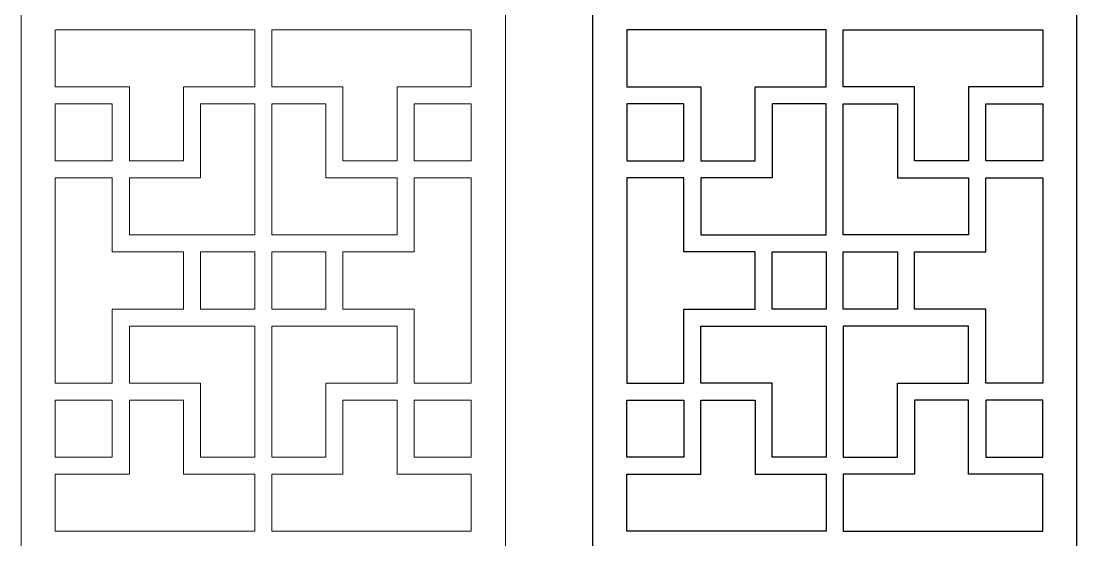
# Model space of a CAD drawing. Header units: centimetres. Extents: x 7.2 to 16.6, y -9.5 to 9.5.
# Drawn here: x 7.17 to 16.6, y 0 to 4.63 of the extents above; entities that cross this region are included whole.
import ezdxf

# ---------------------------------------------------------------- set-up
doc = ezdxf.new("R2010")
doc.units = ezdxf.units.CM
doc.header["$MEASUREMENT"] = 0
doc.layers.add('layer 1', color=7, linetype='Continuous')

msp = doc.modelspace()

# ---------------------------------------------------------------- linework, layer by layer
at = {"layer": 'layer 1', "color": 7, "lineweight": 9}
for points, knots in [([(7.16502, 9.5), (7.16502, 9.5), (7.16502, 9.5), (7.16502, 9.5), (7.16502, 9.5), (7.16502, 9.5), (11.49038, 9.5), (11.49038, 9.5), (11.49038, 9.5), (11.49038, 9.5), (11.49038, -9.5), (11.49038, -9.5), (11.49038, -9.5), (11.49038, -9.5), (7.16502, -9.5), (7.16502, -9.5), (7.16502, -9.5), (7.16502, -9.5), (7.16502, 9.5), (7.16502, 9.5)], [0, 0, 0, 0, 0.1666667, 0.1666667, 0.1666667, 0.1666667, 0.3333333, 0.3333333, 0.3333333, 0.3333333, 0.5, 0.5, 0.5, 0.5, 0.6666667, 0.6666667, 0.6666667, 0.6666667, 1, 1, 1, 1]), ([(9.25139, 4.04547), (9.25139, 4.04547), (9.25139, 4.04547), (9.25139, 4.04547), (9.25139, 4.04547), (9.03936, 4.04547), (8.82732, 4.04547), (8.61529, 4.04547), (8.61529, 4.04547), (8.61529, 4.04547), (8.61529, 3.38395), (8.61529, 3.38395), (8.61529, 3.38395), (8.61529, 3.38395), (8.13186, 3.38395), (8.13186, 3.38395), (8.13186, 3.38395), (8.13186, 3.38395), (8.13186, 4.04547), (8.13186, 4.04547), (8.13186, 4.04547), (7.91138, 4.04547), (7.69085, 4.04547), (7.47035, 4.04547), (7.47035, 4.04547), (7.47035, 4.04547), (7.47035, 4.55436), (7.47035, 4.55436), (7.47035, 4.55436), (7.47035, 4.55436), (9.25139, 4.55436), (9.25139, 4.55436), (9.25139, 4.55436), (9.25139, 4.55436), (9.25139, 4.04547), (9.25139, 4.04547)], [0, 0, 0, 0, 0.1, 0.1, 0.1, 0.1, 0.2, 0.2, 0.2, 0.2, 0.3, 0.3, 0.3, 0.3, 0.4, 0.4, 0.4, 0.4, 0.5, 0.5, 0.5, 0.5, 0.6, 0.6, 0.6, 0.6, 0.7, 0.7, 0.7, 0.7, 0.8, 0.8, 0.8, 0.8, 1, 1, 1, 1]), ([(9.40401, 4.04547), (9.40401, 4.04547), (9.40401, 4.04547), (9.40401, 4.04547), (9.40401, 4.04547), (9.61605, 4.04547), (9.82808, 4.04547), (10.04012, 4.04547), (10.04012, 4.04547), (10.04012, 4.04547), (10.04012, 3.38395), (10.04012, 3.38395), (10.04012, 3.38395), (10.04012, 3.38395), (10.52354, 3.38395), (10.52354, 3.38395), (10.52354, 3.38395), (10.52354, 3.38395), (10.52354, 4.04547), (10.52354, 4.04547), (10.52354, 4.04547), (10.74406, 4.04547), (10.96455, 4.04547), (11.18505, 4.04547), (11.18505, 4.04547), (11.18505, 4.04547), (11.18505, 4.55436), (11.18505, 4.55436), (11.18505, 4.55436), (11.18505, 4.55436), (9.40401, 4.55436), (9.40401, 4.55436), (9.40401, 4.55436), (9.40401, 4.55436), (9.40401, 4.04547), (9.40401, 4.04547)], [0, 0, 0, 0, 0.1, 0.1, 0.1, 0.1, 0.2, 0.2, 0.2, 0.2, 0.3, 0.3, 0.3, 0.3, 0.4, 0.4, 0.4, 0.4, 0.5, 0.5, 0.5, 0.5, 0.6, 0.6, 0.6, 0.6, 0.7, 0.7, 0.7, 0.7, 0.8, 0.8, 0.8, 0.8, 1, 1, 1, 1]), ([(7.47035, 3.8928), (7.47035, 3.8928), (7.47035, 3.8928), (7.47035, 3.8928), (7.47035, 3.8928), (7.47035, 3.8928), (7.97922, 3.8928), (7.97922, 3.8928), (7.97922, 3.8928), (7.97922, 3.8928), (7.97922, 3.38395), (7.97922, 3.38395), (7.97922, 3.38395), (7.97922, 3.38395), (7.47035, 3.38395), (7.47035, 3.38395), (7.47035, 3.38395), (7.47035, 3.38395), (7.47035, 3.8928), (7.47035, 3.8928)], [0, 0, 0, 0, 0.1666667, 0.1666667, 0.1666667, 0.1666667, 0.3333333, 0.3333333, 0.3333333, 0.3333333, 0.5, 0.5, 0.5, 0.5, 0.6666667, 0.6666667, 0.6666667, 0.6666667, 1, 1, 1, 1]), ([(8.76797, 3.23131), (8.76797, 3.23131), (8.76797, 3.23131), (8.76797, 3.23131), (8.76797, 3.23131), (8.76797, 3.23131), (8.76797, 3.8928), (8.76797, 3.8928), (8.76797, 3.8928), (8.76797, 3.8928), (9.25139, 3.8928), (9.25139, 3.8928), (9.25139, 3.8928), (9.25139, 3.8928), (9.25139, 2.72241), (9.25139, 2.72241), (9.25139, 2.72241), (8.83784, 2.72241), (8.4451, 2.72241), (8.13186, 2.72241), (8.13186, 2.72241), (8.13186, 2.72241), (8.13186, 3.23131), (8.13186, 3.23131), (8.13186, 3.23131), (8.3439, 3.23131), (8.55593, 3.23131), (8.76797, 3.23131)], [0, 0, 0, 0, 0.125, 0.125, 0.125, 0.125, 0.25, 0.25, 0.25, 0.25, 0.375, 0.375, 0.375, 0.375, 0.5, 0.5, 0.5, 0.5, 0.625, 0.625, 0.625, 0.625, 0.75, 0.75, 0.75, 0.75, 1, 1, 1, 1]), ([(9.88743, 3.23131), (9.88743, 3.23131), (9.88743, 3.23131), (9.88743, 3.23131), (9.88743, 3.23131), (9.88743, 3.23131), (9.88743, 3.8928), (9.88743, 3.8928), (9.88743, 3.8928), (9.88743, 3.8928), (9.40401, 3.8928), (9.40401, 3.8928), (9.40401, 3.8928), (9.40401, 3.8928), (9.40401, 2.72241), (9.40401, 2.72241), (9.40401, 2.72241), (9.81756, 2.72241), (10.21034, 2.72241), (10.52354, 2.72241), (10.52354, 2.72241), (10.52354, 2.72241), (10.52354, 3.23131), (10.52354, 3.23131), (10.52354, 3.23131), (10.3115, 3.23131), (10.09947, 3.23131), (9.88743, 3.23131)], [0, 0, 0, 0, 0.125, 0.125, 0.125, 0.125, 0.25, 0.25, 0.25, 0.25, 0.375, 0.375, 0.375, 0.375, 0.5, 0.5, 0.5, 0.5, 0.625, 0.625, 0.625, 0.625, 0.75, 0.75, 0.75, 0.75, 1, 1, 1, 1]), ([(11.18505, 3.8928), (11.18505, 3.8928), (11.18505, 3.8928), (11.18505, 3.8928), (11.18505, 3.8928), (11.18505, 3.8928), (10.6762, 3.8928), (10.6762, 3.8928), (10.6762, 3.8928), (10.6762, 3.8928), (10.6762, 3.38395), (10.6762, 3.38395), (10.6762, 3.38395), (10.6762, 3.38395), (11.18505, 3.38395), (11.18505, 3.38395), (11.18505, 3.38395), (11.18505, 3.38395), (11.18505, 3.8928), (11.18505, 3.8928)], [0, 0, 0, 0, 0.1666667, 0.1666667, 0.1666667, 0.1666667, 0.3333333, 0.3333333, 0.3333333, 0.3333333, 0.5, 0.5, 0.5, 0.5, 0.6666667, 0.6666667, 0.6666667, 0.6666667, 1, 1, 1, 1]), ([(7.47035, 3.23131), (7.47035, 3.23131), (7.47035, 3.23131), (7.47035, 3.23131), (7.47035, 3.23131), (7.47035, 3.23131), (7.97922, 3.23131), (7.97922, 3.23131), (7.97922, 3.23131), (7.97922, 3.23131), (7.97922, 2.56977), (7.97922, 2.56977), (7.97922, 2.56977), (7.97922, 2.56977), (8.61529, 2.56977), (8.61529, 2.56977), (8.61529, 2.56977), (8.61529, 2.56977), (8.61529, 2.06092), (8.61529, 2.06092), (8.61529, 2.06092), (8.61529, 2.06092), (7.97922, 2.06092), (7.97922, 2.06092), (7.97922, 2.06092), (7.97922, 2.06092), (7.97922, 1.39936), (7.97922, 1.39936), (7.97922, 1.39936), (7.97922, 1.39936), (7.47035, 1.39936), (7.47035, 1.39936), (7.47035, 1.39936), (7.47035, 1.39936), (7.47035, 3.23131), (7.47035, 3.23131)], [0, 0, 0, 0, 0.1, 0.1, 0.1, 0.1, 0.2, 0.2, 0.2, 0.2, 0.3, 0.3, 0.3, 0.3, 0.4, 0.4, 0.4, 0.4, 0.5, 0.5, 0.5, 0.5, 0.6, 0.6, 0.6, 0.6, 0.7, 0.7, 0.7, 0.7, 0.8, 0.8, 0.8, 0.8, 1, 1, 1, 1]), ([(11.18505, 3.23131), (11.18505, 3.23131), (11.18505, 3.23131), (11.18505, 3.23131), (11.18505, 3.23131), (11.18505, 3.23131), (10.6762, 3.23131), (10.6762, 3.23131), (10.6762, 3.23131), (10.6762, 3.23131), (10.6762, 2.56977), (10.6762, 2.56977), (10.6762, 2.56977), (10.6762, 2.56977), (10.04012, 2.56977), (10.04012, 2.56977), (10.04012, 2.56977), (10.04012, 2.56977), (10.04012, 2.06092), (10.04012, 2.06092), (10.04012, 2.06092), (10.04012, 2.06092), (10.6762, 2.06092), (10.6762, 2.06092), (10.6762, 2.06092), (10.6762, 2.06092), (10.6762, 1.39936), (10.6762, 1.39936), (10.6762, 1.39936), (10.6762, 1.39936), (11.18505, 1.39936), (11.18505, 1.39936), (11.18505, 1.39936), (11.18505, 1.39936), (11.18505, 3.23131), (11.18505, 3.23131)], [0, 0, 0, 0, 0.1, 0.1, 0.1, 0.1, 0.2, 0.2, 0.2, 0.2, 0.3, 0.3, 0.3, 0.3, 0.4, 0.4, 0.4, 0.4, 0.5, 0.5, 0.5, 0.5, 0.6, 0.6, 0.6, 0.6, 0.7, 0.7, 0.7, 0.7, 0.8, 0.8, 0.8, 0.8, 1, 1, 1, 1]), ([(8.76797, 2.06092), (8.76797, 2.06092), (8.76797, 2.06092), (8.76797, 2.06092), (8.76797, 2.06092), (8.76797, 2.06092), (9.25139, 2.06092), (9.25139, 2.06092), (9.25139, 2.06092), (9.25139, 2.06092), (9.25139, 2.56977), (9.25139, 2.56977), (9.25139, 2.56977), (9.25139, 2.56977), (8.76797, 2.56977), (8.76797, 2.56977), (8.76797, 2.56977), (8.76797, 2.56977), (8.76797, 2.06092), (8.76797, 2.06092)], [0, 0, 0, 0, 0.1666667, 0.1666667, 0.1666667, 0.1666667, 0.3333333, 0.3333333, 0.3333333, 0.3333333, 0.5, 0.5, 0.5, 0.5, 0.6666667, 0.6666667, 0.6666667, 0.6666667, 1, 1, 1, 1]), ([(9.88743, 2.56977), (9.88743, 2.56977), (9.88743, 2.56977), (9.88743, 2.56977), (9.88743, 2.56977), (9.88743, 2.56977), (9.40401, 2.56977), (9.40401, 2.56977), (9.40401, 2.56977), (9.40401, 2.56977), (9.40401, 2.06092), (9.40401, 2.06092), (9.40401, 2.06092), (9.40401, 2.06092), (9.88743, 2.06092), (9.88743, 2.06092), (9.88743, 2.06092), (9.88743, 2.06092), (9.88743, 2.56977), (9.88743, 2.56977)], [0, 0, 0, 0, 0.1666667, 0.1666667, 0.1666667, 0.1666667, 0.3333333, 0.3333333, 0.3333333, 0.3333333, 0.5, 0.5, 0.5, 0.5, 0.6666667, 0.6666667, 0.6666667, 0.6666667, 1, 1, 1, 1]), ([(8.76797, 1.39936), (8.76797, 1.39936), (8.76797, 1.39936), (8.76797, 1.39936), (8.76797, 1.39936), (8.76797, 1.39936), (8.76797, 0.73787), (8.76797, 0.73787), (8.76797, 0.73787), (8.76797, 0.73787), (9.25139, 0.73787), (9.25139, 0.73787), (9.25139, 0.73787), (9.25139, 0.73787), (9.25139, 1.90824), (9.25139, 1.90824), (9.25139, 1.90824), (8.83784, 1.90824), (8.4451, 1.90824), (8.13186, 1.90824), (8.13186, 1.90824), (8.13186, 1.90824), (8.13186, 1.39936), (8.13186, 1.39936), (8.13186, 1.39936), (8.3439, 1.39936), (8.55593, 1.39936), (8.76797, 1.39936)], [0, 0, 0, 0, 0.125, 0.125, 0.125, 0.125, 0.25, 0.25, 0.25, 0.25, 0.375, 0.375, 0.375, 0.375, 0.5, 0.5, 0.5, 0.5, 0.625, 0.625, 0.625, 0.625, 0.75, 0.75, 0.75, 0.75, 1, 1, 1, 1]), ([(9.88743, 1.39936), (9.88743, 1.39936), (9.88743, 1.39936), (9.88743, 1.39936), (9.88743, 1.39936), (9.88743, 1.39936), (9.88743, 0.73787), (9.88743, 0.73787), (9.88743, 0.73787), (9.88743, 0.73787), (9.40401, 0.73787), (9.40401, 0.73787), (9.40401, 0.73787), (9.40401, 0.73787), (9.40401, 1.90824), (9.40401, 1.90824), (9.40401, 1.90824), (9.81756, 1.90824), (10.21034, 1.90824), (10.52354, 1.90824), (10.52354, 1.90824), (10.52354, 1.90824), (10.52354, 1.39936), (10.52354, 1.39936), (10.52354, 1.39936), (10.3115, 1.39936), (10.09947, 1.39936), (9.88743, 1.39936)], [0, 0, 0, 0, 0.125, 0.125, 0.125, 0.125, 0.25, 0.25, 0.25, 0.25, 0.375, 0.375, 0.375, 0.375, 0.5, 0.5, 0.5, 0.5, 0.625, 0.625, 0.625, 0.625, 0.75, 0.75, 0.75, 0.75, 1, 1, 1, 1]), ([(7.47035, 0.73787), (7.47035, 0.73787), (7.47035, 0.73787), (7.47035, 0.73787), (7.47035, 0.73787), (7.47035, 0.73787), (7.97922, 0.73787), (7.97922, 0.73787), (7.97922, 0.73787), (7.97922, 0.73787), (7.97922, 1.24672), (7.97922, 1.24672), (7.97922, 1.24672), (7.97922, 1.24672), (7.47035, 1.24672), (7.47035, 1.24672), (7.47035, 1.24672), (7.47035, 1.24672), (7.47035, 0.73787), (7.47035, 0.73787)], [0, 0, 0, 0, 0.1666667, 0.1666667, 0.1666667, 0.1666667, 0.3333333, 0.3333333, 0.3333333, 0.3333333, 0.5, 0.5, 0.5, 0.5, 0.6666667, 0.6666667, 0.6666667, 0.6666667, 1, 1, 1, 1]), ([(9.25139, 0.58519), (9.25139, 0.58519), (9.25139, 0.58519), (9.25139, 0.58519), (9.25139, 0.58519), (9.03936, 0.58519), (8.82732, 0.58519), (8.61529, 0.58519), (8.61529, 0.58519), (8.61529, 0.58519), (8.61529, 1.24672), (8.61529, 1.24672), (8.61529, 1.24672), (8.61529, 1.24672), (8.13186, 1.24672), (8.13186, 1.24672), (8.13186, 1.24672), (8.13186, 1.24672), (8.13186, 0.58519), (8.13186, 0.58519), (8.13186, 0.58519), (7.91138, 0.58519), (7.69085, 0.58519), (7.47035, 0.58519), (7.47035, 0.58519), (7.47035, 0.58519), (7.47035, 0.07633), (7.47035, 0.07633), (7.47035, 0.07633), (7.47035, 0.07633), (9.25139, 0.07633), (9.25139, 0.07633), (9.25139, 0.07633), (9.25139, 0.07633), (9.25139, 0.58519), (9.25139, 0.58519)], [0, 0, 0, 0, 0.1, 0.1, 0.1, 0.1, 0.2, 0.2, 0.2, 0.2, 0.3, 0.3, 0.3, 0.3, 0.4, 0.4, 0.4, 0.4, 0.5, 0.5, 0.5, 0.5, 0.6, 0.6, 0.6, 0.6, 0.7, 0.7, 0.7, 0.7, 0.8, 0.8, 0.8, 0.8, 1, 1, 1, 1]), ([(9.40401, 0.58519), (9.40401, 0.58519), (9.40401, 0.58519), (9.40401, 0.58519), (9.40401, 0.58519), (9.61605, 0.58519), (9.82808, 0.58519), (10.04012, 0.58519), (10.04012, 0.58519), (10.04012, 0.58519), (10.04012, 1.24672), (10.04012, 1.24672), (10.04012, 1.24672), (10.04012, 1.24672), (10.52354, 1.24672), (10.52354, 1.24672), (10.52354, 1.24672), (10.52354, 1.24672), (10.52354, 0.58519), (10.52354, 0.58519), (10.52354, 0.58519), (10.74406, 0.58519), (10.96455, 0.58519), (11.18505, 0.58519), (11.18505, 0.58519), (11.18505, 0.58519), (11.18505, 0.07633), (11.18505, 0.07633), (11.18505, 0.07633), (11.18505, 0.07633), (9.40401, 0.07633), (9.40401, 0.07633), (9.40401, 0.07633), (9.40401, 0.07633), (9.40401, 0.58519), (9.40401, 0.58519)], [0, 0, 0, 0, 0.1, 0.1, 0.1, 0.1, 0.2, 0.2, 0.2, 0.2, 0.3, 0.3, 0.3, 0.3, 0.4, 0.4, 0.4, 0.4, 0.5, 0.5, 0.5, 0.5, 0.6, 0.6, 0.6, 0.6, 0.7, 0.7, 0.7, 0.7, 0.8, 0.8, 0.8, 0.8, 1, 1, 1, 1]), ([(11.18505, 0.73787), (11.18505, 0.73787), (11.18505, 0.73787), (11.18505, 0.73787), (11.18505, 0.73787), (11.18505, 0.73787), (10.6762, 0.73787), (10.6762, 0.73787), (10.6762, 0.73787), (10.6762, 0.73787), (10.6762, 1.24672), (10.6762, 1.24672), (10.6762, 1.24672), (10.6762, 1.24672), (11.18505, 1.24672), (11.18505, 1.24672), (11.18505, 1.24672), (11.18505, 1.24672), (11.18505, 0.73787), (11.18505, 0.73787)], [0, 0, 0, 0, 0.1666667, 0.1666667, 0.1666667, 0.1666667, 0.3333333, 0.3333333, 0.3333333, 0.3333333, 0.5, 0.5, 0.5, 0.5, 0.6666667, 0.6666667, 0.6666667, 0.6666667, 1, 1, 1, 1])]:
    msp.add_open_spline(points, degree=3, knots=knots, dxfattribs=at)
at = {"layer": 'layer 1', "color": 250}
for points, knots in [([(12.27037, 9.5), (12.27037, 9.5), (12.27037, 9.5), (12.27037, 9.5), (12.27037, 9.5), (12.27037, 9.5), (16.59573, 9.5), (16.59573, 9.5), (16.59573, 9.5), (16.59573, 9.5), (16.59573, -9.5), (16.59573, -9.5), (16.59573, -9.5), (16.59573, -9.5), (12.27037, -9.5), (12.27037, -9.5), (12.27037, -9.5), (12.27037, -9.5), (12.27037, 9.5), (12.27037, 9.5)], [0, 0, 0, 0, 0.1666667, 0.1666667, 0.1666667, 0.1666667, 0.3333333, 0.3333333, 0.3333333, 0.3333333, 0.5, 0.5, 0.5, 0.5, 0.6666667, 0.6666667, 0.6666667, 0.6666667, 1, 1, 1, 1]), ([(14.35674, 4.04547), (14.35674, 4.04547), (14.35674, 4.04547), (14.35674, 4.04547), (14.35674, 4.04547), (14.14471, 4.04547), (13.93267, 4.04547), (13.72064, 4.04547), (13.72064, 4.04547), (13.72064, 4.04547), (13.72064, 3.38395), (13.72064, 3.38395), (13.72064, 3.38395), (13.72064, 3.38395), (13.23721, 3.38395), (13.23721, 3.38395), (13.23721, 3.38395), (13.23721, 3.38395), (13.23721, 4.04547), (13.23721, 4.04547), (13.23721, 4.04547), (13.01673, 4.04547), (12.7962, 4.04547), (12.5757, 4.04547), (12.5757, 4.04547), (12.5757, 4.04547), (12.5757, 4.55436), (12.5757, 4.55436), (12.5757, 4.55436), (12.5757, 4.55436), (14.35674, 4.55436), (14.35674, 4.55436), (14.35674, 4.55436), (14.35674, 4.55436), (14.35674, 4.04547), (14.35674, 4.04547)], [0, 0, 0, 0, 0.1, 0.1, 0.1, 0.1, 0.2, 0.2, 0.2, 0.2, 0.3, 0.3, 0.3, 0.3, 0.4, 0.4, 0.4, 0.4, 0.5, 0.5, 0.5, 0.5, 0.6, 0.6, 0.6, 0.6, 0.7, 0.7, 0.7, 0.7, 0.8, 0.8, 0.8, 0.8, 1, 1, 1, 1]), ([(14.50936, 4.04547), (14.50936, 4.04547), (14.50936, 4.04547), (14.50936, 4.04547), (14.50936, 4.04547), (14.7214, 4.04547), (14.93343, 4.04547), (15.14547, 4.04547), (15.14547, 4.04547), (15.14547, 4.04547), (15.14547, 3.38395), (15.14547, 3.38395), (15.14547, 3.38395), (15.14547, 3.38395), (15.62889, 3.38395), (15.62889, 3.38395), (15.62889, 3.38395), (15.62889, 3.38395), (15.62889, 4.04547), (15.62889, 4.04547), (15.62889, 4.04547), (15.84941, 4.04547), (16.0699, 4.04547), (16.2904, 4.04547), (16.2904, 4.04547), (16.2904, 4.04547), (16.2904, 4.55436), (16.2904, 4.55436), (16.2904, 4.55436), (16.2904, 4.55436), (14.50936, 4.55436), (14.50936, 4.55436), (14.50936, 4.55436), (14.50936, 4.55436), (14.50936, 4.04547), (14.50936, 4.04547)], [0, 0, 0, 0, 0.1, 0.1, 0.1, 0.1, 0.2, 0.2, 0.2, 0.2, 0.3, 0.3, 0.3, 0.3, 0.4, 0.4, 0.4, 0.4, 0.5, 0.5, 0.5, 0.5, 0.6, 0.6, 0.6, 0.6, 0.7, 0.7, 0.7, 0.7, 0.8, 0.8, 0.8, 0.8, 1, 1, 1, 1]), ([(12.5757, 3.8928), (12.5757, 3.8928), (12.5757, 3.8928), (12.5757, 3.8928), (12.5757, 3.8928), (12.5757, 3.8928), (13.08457, 3.8928), (13.08457, 3.8928), (13.08457, 3.8928), (13.08457, 3.8928), (13.08457, 3.38395), (13.08457, 3.38395), (13.08457, 3.38395), (13.08457, 3.38395), (12.5757, 3.38395), (12.5757, 3.38395), (12.5757, 3.38395), (12.5757, 3.38395), (12.5757, 3.8928), (12.5757, 3.8928)], [0, 0, 0, 0, 0.1666667, 0.1666667, 0.1666667, 0.1666667, 0.3333333, 0.3333333, 0.3333333, 0.3333333, 0.5, 0.5, 0.5, 0.5, 0.6666667, 0.6666667, 0.6666667, 0.6666667, 1, 1, 1, 1]), ([(13.87332, 3.23131), (13.87332, 3.23131), (13.87332, 3.23131), (13.87332, 3.23131), (13.87332, 3.23131), (13.87332, 3.23131), (13.87332, 3.8928), (13.87332, 3.8928), (13.87332, 3.8928), (13.87332, 3.8928), (14.35674, 3.8928), (14.35674, 3.8928), (14.35674, 3.8928), (14.35674, 3.8928), (14.35674, 2.72241), (14.35674, 2.72241), (14.35674, 2.72241), (13.94319, 2.72241), (13.55045, 2.72241), (13.23721, 2.72241), (13.23721, 2.72241), (13.23721, 2.72241), (13.23721, 3.23131), (13.23721, 3.23131), (13.23721, 3.23131), (13.44925, 3.23131), (13.66128, 3.23131), (13.87332, 3.23131)], [0, 0, 0, 0, 0.125, 0.125, 0.125, 0.125, 0.25, 0.25, 0.25, 0.25, 0.375, 0.375, 0.375, 0.375, 0.5, 0.5, 0.5, 0.5, 0.625, 0.625, 0.625, 0.625, 0.75, 0.75, 0.75, 0.75, 1, 1, 1, 1]), ([(14.99278, 3.23131), (14.99278, 3.23131), (14.99278, 3.23131), (14.99278, 3.23131), (14.99278, 3.23131), (14.99278, 3.23131), (14.99278, 3.8928), (14.99278, 3.8928), (14.99278, 3.8928), (14.99278, 3.8928), (14.50936, 3.8928), (14.50936, 3.8928), (14.50936, 3.8928), (14.50936, 3.8928), (14.50936, 2.72241), (14.50936, 2.72241), (14.50936, 2.72241), (14.92291, 2.72241), (15.31569, 2.72241), (15.62889, 2.72241), (15.62889, 2.72241), (15.62889, 2.72241), (15.62889, 3.23131), (15.62889, 3.23131), (15.62889, 3.23131), (15.41685, 3.23131), (15.20482, 3.23131), (14.99278, 3.23131)], [0, 0, 0, 0, 0.125, 0.125, 0.125, 0.125, 0.25, 0.25, 0.25, 0.25, 0.375, 0.375, 0.375, 0.375, 0.5, 0.5, 0.5, 0.5, 0.625, 0.625, 0.625, 0.625, 0.75, 0.75, 0.75, 0.75, 1, 1, 1, 1]), ([(16.2904, 3.8928), (16.2904, 3.8928), (16.2904, 3.8928), (16.2904, 3.8928), (16.2904, 3.8928), (16.2904, 3.8928), (15.78155, 3.8928), (15.78155, 3.8928), (15.78155, 3.8928), (15.78155, 3.8928), (15.78155, 3.38395), (15.78155, 3.38395), (15.78155, 3.38395), (15.78155, 3.38395), (16.2904, 3.38395), (16.2904, 3.38395), (16.2904, 3.38395), (16.2904, 3.38395), (16.2904, 3.8928), (16.2904, 3.8928)], [0, 0, 0, 0, 0.1666667, 0.1666667, 0.1666667, 0.1666667, 0.3333333, 0.3333333, 0.3333333, 0.3333333, 0.5, 0.5, 0.5, 0.5, 0.6666667, 0.6666667, 0.6666667, 0.6666667, 1, 1, 1, 1]), ([(12.5757, 3.23131), (12.5757, 3.23131), (12.5757, 3.23131), (12.5757, 3.23131), (12.5757, 3.23131), (12.5757, 3.23131), (13.08457, 3.23131), (13.08457, 3.23131), (13.08457, 3.23131), (13.08457, 3.23131), (13.08457, 2.56977), (13.08457, 2.56977), (13.08457, 2.56977), (13.08457, 2.56977), (13.72064, 2.56977), (13.72064, 2.56977), (13.72064, 2.56977), (13.72064, 2.56977), (13.72064, 2.06092), (13.72064, 2.06092), (13.72064, 2.06092), (13.72064, 2.06092), (13.08457, 2.06092), (13.08457, 2.06092), (13.08457, 2.06092), (13.08457, 2.06092), (13.08457, 1.39936), (13.08457, 1.39936), (13.08457, 1.39936), (13.08457, 1.39936), (12.5757, 1.39936), (12.5757, 1.39936), (12.5757, 1.39936), (12.5757, 1.39936), (12.5757, 3.23131), (12.5757, 3.23131)], [0, 0, 0, 0, 0.1, 0.1, 0.1, 0.1, 0.2, 0.2, 0.2, 0.2, 0.3, 0.3, 0.3, 0.3, 0.4, 0.4, 0.4, 0.4, 0.5, 0.5, 0.5, 0.5, 0.6, 0.6, 0.6, 0.6, 0.7, 0.7, 0.7, 0.7, 0.8, 0.8, 0.8, 0.8, 1, 1, 1, 1]), ([(16.2904, 3.23131), (16.2904, 3.23131), (16.2904, 3.23131), (16.2904, 3.23131), (16.2904, 3.23131), (16.2904, 3.23131), (15.78155, 3.23131), (15.78155, 3.23131), (15.78155, 3.23131), (15.78155, 3.23131), (15.78155, 2.56977), (15.78155, 2.56977), (15.78155, 2.56977), (15.78155, 2.56977), (15.14547, 2.56977), (15.14547, 2.56977), (15.14547, 2.56977), (15.14547, 2.56977), (15.14547, 2.06092), (15.14547, 2.06092), (15.14547, 2.06092), (15.14547, 2.06092), (15.78155, 2.06092), (15.78155, 2.06092), (15.78155, 2.06092), (15.78155, 2.06092), (15.78155, 1.39936), (15.78155, 1.39936), (15.78155, 1.39936), (15.78155, 1.39936), (16.2904, 1.39936), (16.2904, 1.39936), (16.2904, 1.39936), (16.2904, 1.39936), (16.2904, 3.23131), (16.2904, 3.23131)], [0, 0, 0, 0, 0.1, 0.1, 0.1, 0.1, 0.2, 0.2, 0.2, 0.2, 0.3, 0.3, 0.3, 0.3, 0.4, 0.4, 0.4, 0.4, 0.5, 0.5, 0.5, 0.5, 0.6, 0.6, 0.6, 0.6, 0.7, 0.7, 0.7, 0.7, 0.8, 0.8, 0.8, 0.8, 1, 1, 1, 1]), ([(13.87332, 2.06092), (13.87332, 2.06092), (13.87332, 2.06092), (13.87332, 2.06092), (13.87332, 2.06092), (13.87332, 2.06092), (14.35674, 2.06092), (14.35674, 2.06092), (14.35674, 2.06092), (14.35674, 2.06092), (14.35674, 2.56977), (14.35674, 2.56977), (14.35674, 2.56977), (14.35674, 2.56977), (13.87332, 2.56977), (13.87332, 2.56977), (13.87332, 2.56977), (13.87332, 2.56977), (13.87332, 2.06092), (13.87332, 2.06092)], [0, 0, 0, 0, 0.1666667, 0.1666667, 0.1666667, 0.1666667, 0.3333333, 0.3333333, 0.3333333, 0.3333333, 0.5, 0.5, 0.5, 0.5, 0.6666667, 0.6666667, 0.6666667, 0.6666667, 1, 1, 1, 1]), ([(14.99278, 2.56977), (14.99278, 2.56977), (14.99278, 2.56977), (14.99278, 2.56977), (14.99278, 2.56977), (14.99278, 2.56977), (14.50936, 2.56977), (14.50936, 2.56977), (14.50936, 2.56977), (14.50936, 2.56977), (14.50936, 2.06092), (14.50936, 2.06092), (14.50936, 2.06092), (14.50936, 2.06092), (14.99278, 2.06092), (14.99278, 2.06092), (14.99278, 2.06092), (14.99278, 2.06092), (14.99278, 2.56977), (14.99278, 2.56977)], [0, 0, 0, 0, 0.1666667, 0.1666667, 0.1666667, 0.1666667, 0.3333333, 0.3333333, 0.3333333, 0.3333333, 0.5, 0.5, 0.5, 0.5, 0.6666667, 0.6666667, 0.6666667, 0.6666667, 1, 1, 1, 1]), ([(13.87332, 1.39936), (13.87332, 1.39936), (13.87332, 1.39936), (13.87332, 1.39936), (13.87332, 1.39936), (13.87332, 1.39936), (13.87332, 0.73787), (13.87332, 0.73787), (13.87332, 0.73787), (13.87332, 0.73787), (14.35674, 0.73787), (14.35674, 0.73787), (14.35674, 0.73787), (14.35674, 0.73787), (14.35674, 1.90824), (14.35674, 1.90824), (14.35674, 1.90824), (13.94319, 1.90824), (13.55045, 1.90824), (13.23721, 1.90824), (13.23721, 1.90824), (13.23721, 1.90824), (13.23721, 1.39936), (13.23721, 1.39936), (13.23721, 1.39936), (13.44925, 1.39936), (13.66128, 1.39936), (13.87332, 1.39936)], [0, 0, 0, 0, 0.125, 0.125, 0.125, 0.125, 0.25, 0.25, 0.25, 0.25, 0.375, 0.375, 0.375, 0.375, 0.5, 0.5, 0.5, 0.5, 0.625, 0.625, 0.625, 0.625, 0.75, 0.75, 0.75, 0.75, 1, 1, 1, 1]), ([(14.99278, 1.39936), (14.99278, 1.39936), (14.99278, 1.39936), (14.99278, 1.39936), (14.99278, 1.39936), (14.99278, 1.39936), (14.99278, 0.73787), (14.99278, 0.73787), (14.99278, 0.73787), (14.99278, 0.73787), (14.50936, 0.73787), (14.50936, 0.73787), (14.50936, 0.73787), (14.50936, 0.73787), (14.50936, 1.90824), (14.50936, 1.90824), (14.50936, 1.90824), (14.92291, 1.90824), (15.31569, 1.90824), (15.62889, 1.90824), (15.62889, 1.90824), (15.62889, 1.90824), (15.62889, 1.39936), (15.62889, 1.39936), (15.62889, 1.39936), (15.41685, 1.39936), (15.20482, 1.39936), (14.99278, 1.39936)], [0, 0, 0, 0, 0.125, 0.125, 0.125, 0.125, 0.25, 0.25, 0.25, 0.25, 0.375, 0.375, 0.375, 0.375, 0.5, 0.5, 0.5, 0.5, 0.625, 0.625, 0.625, 0.625, 0.75, 0.75, 0.75, 0.75, 1, 1, 1, 1]), ([(12.5757, 0.73787), (12.5757, 0.73787), (12.5757, 0.73787), (12.5757, 0.73787), (12.5757, 0.73787), (12.5757, 0.73787), (13.08457, 0.73787), (13.08457, 0.73787), (13.08457, 0.73787), (13.08457, 0.73787), (13.08457, 1.24672), (13.08457, 1.24672), (13.08457, 1.24672), (13.08457, 1.24672), (12.5757, 1.24672), (12.5757, 1.24672), (12.5757, 1.24672), (12.5757, 1.24672), (12.5757, 0.73787), (12.5757, 0.73787)], [0, 0, 0, 0, 0.1666667, 0.1666667, 0.1666667, 0.1666667, 0.3333333, 0.3333333, 0.3333333, 0.3333333, 0.5, 0.5, 0.5, 0.5, 0.6666667, 0.6666667, 0.6666667, 0.6666667, 1, 1, 1, 1]), ([(14.35674, 0.58519), (14.35674, 0.58519), (14.35674, 0.58519), (14.35674, 0.58519), (14.35674, 0.58519), (14.14471, 0.58519), (13.93267, 0.58519), (13.72064, 0.58519), (13.72064, 0.58519), (13.72064, 0.58519), (13.72064, 1.24672), (13.72064, 1.24672), (13.72064, 1.24672), (13.72064, 1.24672), (13.23721, 1.24672), (13.23721, 1.24672), (13.23721, 1.24672), (13.23721, 1.24672), (13.23721, 0.58519), (13.23721, 0.58519), (13.23721, 0.58519), (13.01673, 0.58519), (12.7962, 0.58519), (12.5757, 0.58519), (12.5757, 0.58519), (12.5757, 0.58519), (12.5757, 0.07633), (12.5757, 0.07633), (12.5757, 0.07633), (12.5757, 0.07633), (14.35674, 0.07633), (14.35674, 0.07633), (14.35674, 0.07633), (14.35674, 0.07633), (14.35674, 0.58519), (14.35674, 0.58519)], [0, 0, 0, 0, 0.1, 0.1, 0.1, 0.1, 0.2, 0.2, 0.2, 0.2, 0.3, 0.3, 0.3, 0.3, 0.4, 0.4, 0.4, 0.4, 0.5, 0.5, 0.5, 0.5, 0.6, 0.6, 0.6, 0.6, 0.7, 0.7, 0.7, 0.7, 0.8, 0.8, 0.8, 0.8, 1, 1, 1, 1]), ([(14.50936, 0.58519), (14.50936, 0.58519), (14.50936, 0.58519), (14.50936, 0.58519), (14.50936, 0.58519), (14.7214, 0.58519), (14.93343, 0.58519), (15.14547, 0.58519), (15.14547, 0.58519), (15.14547, 0.58519), (15.14547, 1.24672), (15.14547, 1.24672), (15.14547, 1.24672), (15.14547, 1.24672), (15.62889, 1.24672), (15.62889, 1.24672), (15.62889, 1.24672), (15.62889, 1.24672), (15.62889, 0.58519), (15.62889, 0.58519), (15.62889, 0.58519), (15.84941, 0.58519), (16.0699, 0.58519), (16.2904, 0.58519), (16.2904, 0.58519), (16.2904, 0.58519), (16.2904, 0.07633), (16.2904, 0.07633), (16.2904, 0.07633), (16.2904, 0.07633), (14.50936, 0.07633), (14.50936, 0.07633), (14.50936, 0.07633), (14.50936, 0.07633), (14.50936, 0.58519), (14.50936, 0.58519)], [0, 0, 0, 0, 0.1, 0.1, 0.1, 0.1, 0.2, 0.2, 0.2, 0.2, 0.3, 0.3, 0.3, 0.3, 0.4, 0.4, 0.4, 0.4, 0.5, 0.5, 0.5, 0.5, 0.6, 0.6, 0.6, 0.6, 0.7, 0.7, 0.7, 0.7, 0.8, 0.8, 0.8, 0.8, 1, 1, 1, 1]), ([(16.2904, 0.73787), (16.2904, 0.73787), (16.2904, 0.73787), (16.2904, 0.73787), (16.2904, 0.73787), (16.2904, 0.73787), (15.78155, 0.73787), (15.78155, 0.73787), (15.78155, 0.73787), (15.78155, 0.73787), (15.78155, 1.24672), (15.78155, 1.24672), (15.78155, 1.24672), (15.78155, 1.24672), (16.2904, 1.24672), (16.2904, 1.24672), (16.2904, 1.24672), (16.2904, 1.24672), (16.2904, 0.73787), (16.2904, 0.73787)], [0, 0, 0, 0, 0.1666667, 0.1666667, 0.1666667, 0.1666667, 0.3333333, 0.3333333, 0.3333333, 0.3333333, 0.5, 0.5, 0.5, 0.5, 0.6666667, 0.6666667, 0.6666667, 0.6666667, 1, 1, 1, 1])]:
    msp.add_open_spline(points, degree=3, knots=knots, dxfattribs=at)

doc.saveas('drawing.dxf')
